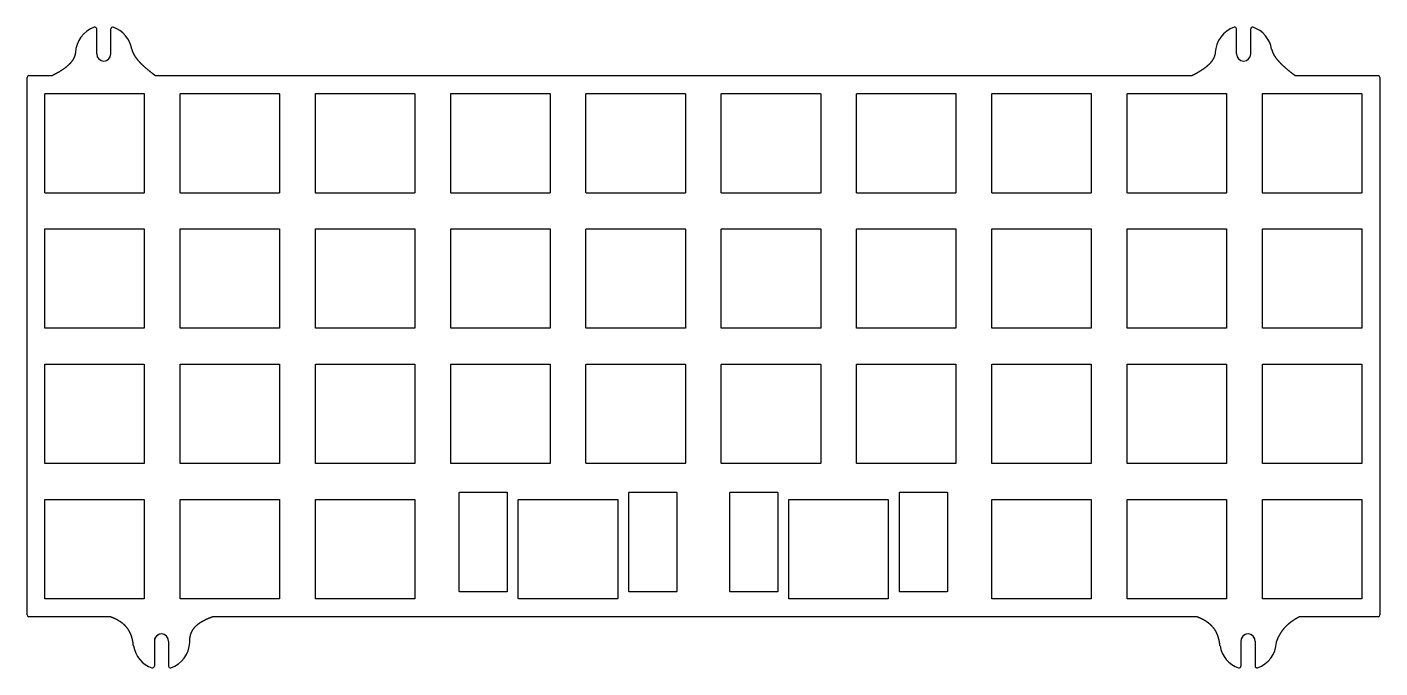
# Model space of a CAD drawing. Header units: millimetres. Extents: x 319 to 509, y 39 to 130.
import ezdxf

# ---------------------------------------------------------------- set-up
doc = ezdxf.new("R2010")
doc.units = ezdxf.units.MM
doc.layers.get('0').update_dxf_attribs({"linetype": 'CONTINUOUS'})

msp = doc.modelspace()

# ---------------------------------------------------------------- linework, layer by layer
for p, q in [((328.74, 125.83), (328.74, 129.37)), ((330.74, 125.83), (330.74, 129.37)), ((489.24, 125.83), (489.24, 129.37)), ((491.24, 125.83), (491.24, 129.37)), ((318.94, 46.83), (318.94, 122.53)), ((319.19, 122.78), (322.51, 122.78)), ((337.01, 122.78), (483.01, 122.78)), ((497.51, 122.78), (509.19, 122.78)), ((509.44, 122.53), (509.44, 46.83)), ((330.61, 46.58), (319.19, 46.58)), ((483.61, 46.58), (345.05, 46.58)), ((509.19, 46.58), (498.05, 46.58)), ((336.86, 43.15), (336.86, 39.62)), ((338.86, 43.15), (338.86, 39.62)), ((489.86, 43.15), (489.86, 39.62)), ((491.86, 43.15), (491.86, 39.62))]:
    msp.add_line(p, q)
for points in [[(321.44, 106.3), (321.44, 120.2, -0.414214), (321.49, 120.25), (335.39, 120.25, -0.414214), (335.44, 120.2), (335.44, 106.3, -0.414214), (335.39, 106.25), (321.49, 106.25, -0.414214)], [(340.49, 120.2, -0.414214), (340.54, 120.25), (354.44, 120.25, -0.414214), (354.49, 120.2), (354.49, 106.3, -0.414214), (354.44, 106.25), (340.54, 106.25, -0.414214), (340.49, 106.3)], [(359.54, 106.3), (359.54, 120.2, -0.414214), (359.59, 120.25), (373.49, 120.25, -0.414214), (373.54, 120.2), (373.54, 106.3, -0.414214), (373.49, 106.25), (359.59, 106.25, -0.414214)], [(378.64, 106.25, -0.414214), (378.59, 106.3), (378.59, 120.2, -0.414214), (378.64, 120.25), (392.54, 120.25, -0.414214), (392.59, 120.2), (392.59, 106.3, -0.414214), (392.54, 106.25)], [(411.59, 106.25), (397.69, 106.25, -0.414214), (397.64, 106.3), (397.64, 120.2, -0.414214), (397.69, 120.25), (411.59, 120.25, -0.414214), (411.64, 120.2), (411.64, 106.3, -0.414214)], [(416.69, 120.2, -0.414214), (416.74, 120.25), (430.64, 120.25, -0.414214), (430.69, 120.2), (430.69, 106.3, -0.414214), (430.64, 106.25), (416.74, 106.25, -0.414214), (416.69, 106.3)], [(449.74, 120.2), (449.74, 106.3, -0.414214), (449.69, 106.25), (435.79, 106.25, -0.414214), (435.74, 106.3), (435.74, 120.2, -0.414214), (435.79, 120.25), (449.69, 120.25, -0.414214)], [(468.79, 120.2), (468.79, 106.3, -0.414214), (468.74, 106.25), (454.84, 106.25, -0.414214), (454.79, 106.3), (454.79, 120.2, -0.414214), (454.84, 120.25), (468.74, 120.25, -0.414214)], [(487.84, 120.2), (487.84, 106.3, -0.414214), (487.79, 106.25), (473.89, 106.25, -0.414214), (473.84, 106.3), (473.84, 120.2, -0.414214), (473.89, 120.25), (487.79, 120.25, -0.414214)], [(506.84, 120.25, -0.414214), (506.89, 120.2), (506.89, 106.3, -0.414214), (506.84, 106.25), (492.94, 106.25, -0.414214), (492.89, 106.3), (492.89, 120.2, -0.414214), (492.94, 120.25)], [(321.49, 87.2, -0.414214), (321.44, 87.25), (321.44, 101.15, -0.414214), (321.49, 101.2), (335.39, 101.2, -0.414214), (335.44, 101.15), (335.44, 87.25, -0.414214), (335.39, 87.2)], [(340.54, 87.2, -0.414214), (340.49, 87.25), (340.49, 101.15, -0.414214), (340.54, 101.2), (354.44, 101.2, -0.414214), (354.49, 101.15), (354.49, 87.25, -0.414214), (354.44, 87.2)], [(373.54, 101.15), (373.54, 87.25, -0.414214), (373.49, 87.2), (359.59, 87.2, -0.414214), (359.54, 87.25), (359.54, 101.15, -0.414214), (359.59, 101.2), (373.49, 101.2, -0.414214)], [(378.59, 101.15, -0.414214), (378.64, 101.2), (392.54, 101.2, -0.414214), (392.59, 101.15), (392.59, 87.25, -0.414214), (392.54, 87.2), (378.64, 87.2, -0.414214), (378.59, 87.25)], [(397.69, 101.2), (411.59, 101.2, -0.414214), (411.64, 101.15), (411.64, 87.25, -0.414214), (411.59, 87.2), (397.69, 87.2, -0.414214), (397.64, 87.25), (397.64, 101.15, -0.414214)], [(430.69, 101.15), (430.69, 87.25, -0.414214), (430.64, 87.2), (416.74, 87.2, -0.414214), (416.69, 87.25), (416.69, 101.15, -0.414214), (416.74, 101.2), (430.64, 101.2, -0.414214)], [(449.74, 101.15), (449.74, 87.25, -0.414214), (449.69, 87.2), (435.79, 87.2, -0.414214), (435.74, 87.25), (435.74, 101.15, -0.414214), (435.79, 101.2), (449.69, 101.2, -0.414214)], [(454.79, 101.15, -0.414214), (454.84, 101.2), (468.74, 101.2, -0.414214), (468.79, 101.15), (468.79, 87.25, -0.414214), (468.74, 87.2), (454.84, 87.2, -0.414214), (454.79, 87.25)], [(487.84, 101.15), (487.84, 87.25, -0.414214), (487.79, 87.2), (473.89, 87.2, -0.414214), (473.84, 87.25), (473.84, 101.15, -0.414214), (473.89, 101.2), (487.79, 101.2, -0.414214)], [(492.89, 101.15, -0.414214), (492.94, 101.2), (506.84, 101.2, -0.414214), (506.89, 101.15), (506.89, 87.25, -0.414214), (506.84, 87.2), (492.94, 87.2, -0.414214), (492.89, 87.25)], [(335.39, 68.15), (321.49, 68.15, -0.414214), (321.44, 68.2), (321.44, 82.1, -0.414214), (321.49, 82.15), (335.39, 82.15, -0.414214), (335.44, 82.1), (335.44, 68.2, -0.414214)], [(354.44, 82.15, -0.414214), (354.49, 82.1), (354.49, 68.2, -0.414214), (354.44, 68.15), (340.54, 68.15, -0.414214), (340.49, 68.2), (340.49, 82.1, -0.414214), (340.54, 82.15)], [(373.54, 82.1), (373.54, 68.2, -0.414214), (373.49, 68.15), (359.59, 68.15, -0.414214), (359.54, 68.2), (359.54, 82.1, -0.414214), (359.59, 82.15), (373.49, 82.15, -0.414214)], [(378.59, 82.1, -0.414214), (378.64, 82.15), (392.54, 82.15, -0.414214), (392.59, 82.1), (392.59, 68.2, -0.414214), (392.54, 68.15), (378.64, 68.15, -0.414214), (378.59, 68.2)], [(397.64, 82.1, -0.414214), (397.69, 82.15), (411.59, 82.15, -0.414214), (411.64, 82.1), (411.64, 68.2, -0.414214), (411.59, 68.15), (397.69, 68.15, -0.414214), (397.64, 68.2)], [(416.74, 68.15, -0.414214), (416.69, 68.2), (416.69, 82.1, -0.414214), (416.74, 82.15), (430.64, 82.15, -0.414214), (430.69, 82.1), (430.69, 68.2, -0.414214), (430.64, 68.15)], [(435.74, 82.1, -0.414214), (435.79, 82.15), (449.69, 82.15, -0.414214), (449.74, 82.1), (449.74, 68.2, -0.414214), (449.69, 68.15), (435.79, 68.15, -0.414214), (435.74, 68.2)], [(454.84, 68.15, -0.414214), (454.79, 68.2), (454.79, 82.1, -0.414214), (454.84, 82.15), (468.74, 82.15, -0.414214), (468.79, 82.1), (468.79, 68.2, -0.414214), (468.74, 68.15)], [(487.79, 68.15), (473.89, 68.15, -0.414214), (473.84, 68.2), (473.84, 82.1, -0.414214), (473.89, 82.15), (487.79, 82.15, -0.414214), (487.84, 82.1), (487.84, 68.2, -0.414214)], [(492.94, 82.15), (506.84, 82.15, -0.414214), (506.89, 82.1), (506.89, 68.2, -0.414214), (506.84, 68.15), (492.94, 68.15, -0.414214), (492.89, 68.2), (492.89, 82.1, -0.414214)], [(335.44, 49.15, -0.414214), (335.39, 49.1), (321.49, 49.1, -0.414214), (321.44, 49.15), (321.44, 63.05, -0.414214), (321.49, 63.1), (335.39, 63.1, -0.414214), (335.44, 63.05)], [(340.49, 63.05, -0.414214), (340.54, 63.1), (354.44, 63.1, -0.414214), (354.49, 63.05), (354.49, 49.15, -0.414214), (354.44, 49.1), (340.54, 49.1, -0.414214), (340.49, 49.15)], [(373.54, 63.05), (373.54, 49.15, -0.414214), (373.49, 49.1), (359.59, 49.1, -0.414214), (359.54, 49.15), (359.54, 63.05, -0.414214), (359.59, 63.1), (373.49, 63.1, -0.414214)], [(386.55, 50.15, -0.414214), (386.5, 50.1), (379.85, 50.1, -0.414214), (379.8, 50.15), (379.8, 64.05, -0.414214), (379.85, 64.1), (386.5, 64.1, -0.414214), (386.55, 64.05)], [(388.16, 63.1), (402.06, 63.1, -0.414214), (402.11, 63.05), (402.11, 49.15, -0.414214), (402.06, 49.1), (388.16, 49.1, -0.414214), (388.11, 49.15), (388.11, 63.05, -0.414214)], [(410.38, 64.1, -0.414214), (410.43, 64.05), (410.43, 50.15, -0.414214), (410.38, 50.1), (403.73, 50.1, -0.414214), (403.68, 50.15), (403.68, 64.05, -0.414214), (403.73, 64.1)], [(424.65, 64.05), (424.65, 50.15, -0.414214), (424.6, 50.1), (417.95, 50.1, -0.414214), (417.9, 50.15), (417.9, 64.05, -0.414214), (417.95, 64.1), (424.6, 64.1, -0.414214)], [(440.21, 49.15, -0.414214), (440.16, 49.1), (426.26, 49.1, -0.414214), (426.21, 49.15), (426.21, 63.05, -0.414214), (426.26, 63.1), (440.16, 63.1, -0.414214), (440.21, 63.05)], [(441.78, 64.05, -0.414214), (441.83, 64.1), (448.48, 64.1, -0.414214), (448.53, 64.05), (448.53, 50.15, -0.414214), (448.48, 50.1), (441.83, 50.1, -0.414214), (441.78, 50.15)], [(468.79, 63.05), (468.79, 49.15, -0.414214), (468.74, 49.1), (454.84, 49.1, -0.414214), (454.79, 49.15), (454.79, 63.05, -0.414214), (454.84, 63.1), (468.74, 63.1, -0.414214)], [(487.84, 63.05), (487.84, 49.15, -0.414214), (487.79, 49.1), (473.89, 49.1, -0.414214), (473.84, 49.15), (473.84, 63.05, -0.414214), (473.89, 63.1), (487.79, 63.1, -0.414214)], [(506.84, 49.1), (492.94, 49.1, -0.414214), (492.89, 49.15), (492.89, 63.05, -0.414214), (492.94, 63.1), (506.84, 63.1, -0.414214), (506.89, 63.05), (506.89, 49.15, -0.414214)]]:
    msp.add_lwpolyline(points, format="xyb", close=True)
for centre, radius, start, end in [((329.74, 125.83), 4, 109.4711, 177.3301), ((328.49, 129.37), 0.25, 0, 109.4712), ((330.99, 129.37), 0.25, 70.5288, 180), ((329.74, 125.83), 4, 9.6926, 70.5287), ((490.24, 125.83), 4, 109.4712, 177.3301), ((488.99, 129.37), 0.25, 0, 109.4712), ((491.49, 129.37), 0.25, 70.5288, 180), ((490.24, 125.83), 4, 9.6926, 70.5288), ((329.74, 125.83), 1, 180, 360), ((329.74, 125.83), 1, 180, 360), ((490.24, 125.83), 1, -180, 0), ((490.24, 125.83), 1, -180, 0), ((319.19, 122.53), 0.25, 90, 180), ((509.19, 122.53), 0.25, 0, 90), ((319.19, 46.83), 0.25, 180, 270), ((509.19, 46.83), 0.25, -90, 0), ((337.86, 43.15), 1, 0, 180.001), ((337.86, 43.15), 1, 0.001, 180), ((490.86, 43.15), 1, 0.0059, 180), ((490.86, 43.15), 1, 0, 180.0059), ((337.86, 43.15), 4, 189.6947, 250.5288), ((337.86, 43.15), 4, 289.4712, 357.3281), ((490.86, 43.15), 4, 189.6931, 250.5288), ((490.86, 43.15), 4, 289.4712, 357.3296), ((336.61, 39.62), 0.25, -109.4712, 0), ((339.11, 39.62), 0.25, 180, 289.4712), ((489.61, 39.62), 0.25, -109.4712, 0), ((492.11, 39.62), 0.25, 180, 289.4712)]:
    msp.add_arc(centre, radius, start, end)
for points in [[(325.74, 126.02), (325.74, 125.95), (325.71, 125.81), (325.67, 125.61), (325.57, 125.33), (325.4, 125), (325.16, 124.67), (324.86, 124.34), (324.5, 124.02), (324.08, 123.71), (323.61, 123.39), (323.19, 123.15), (322.86, 122.97), (322.63, 122.85), (322.51, 122.78)], [(333.68, 126.51), (333.7, 126.44), (333.73, 126.32), (333.79, 126.12), (333.91, 125.86), (334.11, 125.51), (334.36, 125.16), (334.67, 124.79), (335.04, 124.41), (335.46, 124.02), (335.93, 123.62), (336.34, 123.29), (336.67, 123.04), (336.9, 122.87), (337.01, 122.78)], [(486.24, 126.02), (486.24, 125.95), (486.21, 125.81), (486.17, 125.61), (486.07, 125.33), (485.9, 125), (485.66, 124.67), (485.36, 124.34), (485, 124.02), (484.58, 123.71), (484.11, 123.39), (483.69, 123.15), (483.36, 122.97), (483.13, 122.85), (483.01, 122.78)], [(494.18, 126.51), (494.2, 126.44), (494.23, 126.32), (494.29, 126.12), (494.41, 125.86), (494.61, 125.51), (494.86, 125.16), (495.17, 124.79), (495.54, 124.41), (495.96, 124.02), (496.43, 123.62), (496.84, 123.29), (497.17, 123.04), (497.4, 122.87), (497.51, 122.78)], [(333.91, 42.48), (333.9, 42.6), (333.88, 42.84), (333.82, 43.19), (333.72, 43.63), (333.54, 44.15), (333.31, 44.62), (333.01, 45.06), (332.65, 45.44), (332.22, 45.79), (331.74, 46.09), (331.31, 46.31), (330.97, 46.45), (330.73, 46.54), (330.61, 46.58)], [(341.85, 42.96), (341.85, 43.06), (341.85, 43.26), (341.86, 43.55), (341.92, 43.92), (342.06, 44.35), (342.27, 44.76), (342.56, 45.14), (342.93, 45.48), (343.36, 45.8), (343.86, 46.08), (344.31, 46.3), (344.67, 46.44), (344.93, 46.54), (345.05, 46.58)], [(486.91, 42.48), (486.9, 42.6), (486.87, 42.83), (486.82, 43.18), (486.72, 43.62), (486.53, 44.13), (486.3, 44.6), (486, 45.04), (485.63, 45.42), (485.21, 45.77), (484.73, 46.08), (484.3, 46.3), (483.96, 46.45), (483.73, 46.54), (483.61, 46.58)], [(494.85, 42.96), (494.88, 43.06), (494.95, 43.24), (495.06, 43.51), (495.22, 43.85), (495.45, 44.27), (495.72, 44.67), (496.02, 45.04), (496.36, 45.39), (496.73, 45.72), (497.14, 46.03), (497.49, 46.26), (497.77, 46.42), (497.96, 46.53), (498.05, 46.58)]]:
    msp.add_open_spline(points, degree=5)

doc.saveas('drawing.dxf')
